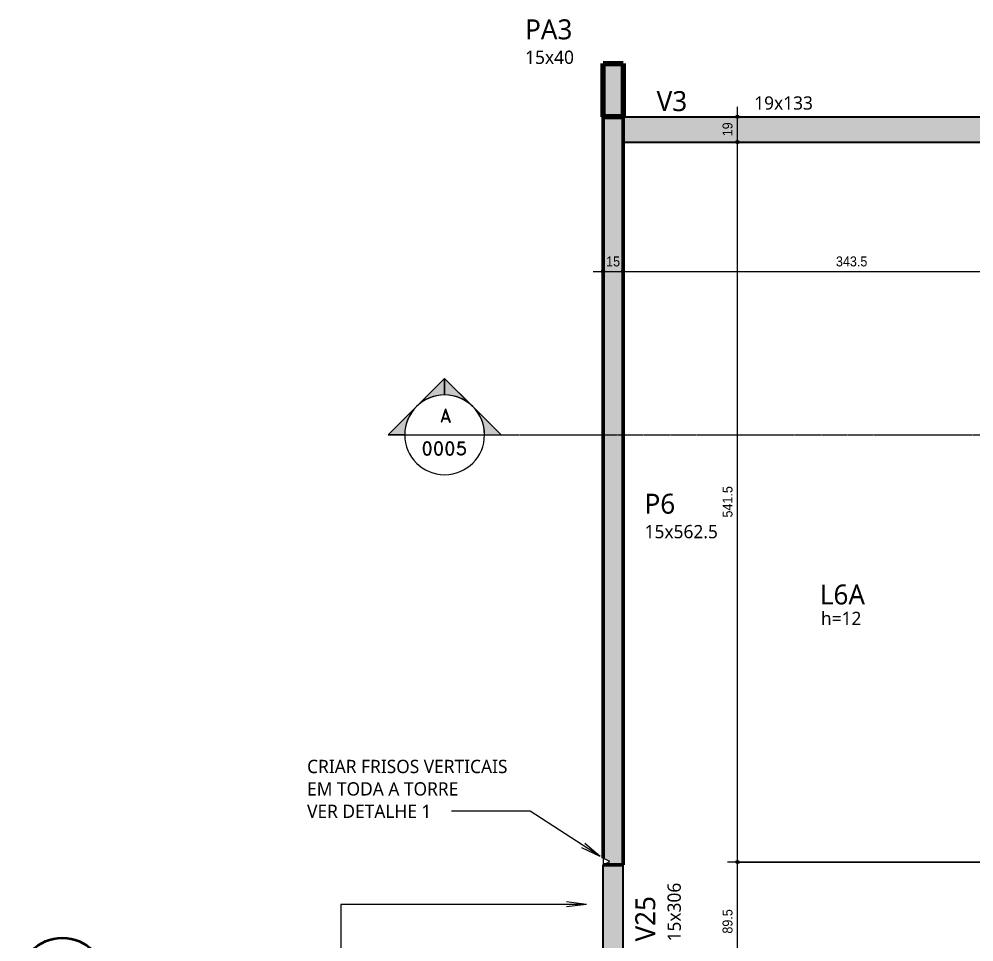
# Model space of a CAD drawing. Header units: centimetres. Extents: x -2198 to 42786, y -3196 to 88064.
# Drawn here: x -2198 to -1480, y -87 to 607 of the extents above; entities that cross this region are included whole.
import ezdxf

# ---------------------------------------------------------------- set-up
doc = ezdxf.new("R2010")
doc.units = ezdxf.units.CM
doc.linetypes.add('Centro de 6 mm', pattern=[1.32, 0.6, -0.24, 0.24, -0.24])
for name, color, linetype, lineweight in [('A-ANNO-DIMS', 7, 'Continuous', 9), ('A-ANNO-DIMS-50', 7, 'Continuous', 9), ('A-FLOR', 7, 'Continuous', 25), ('A-FLOR-IDEN', 7, 'Continuous', 9), ('G-ANNO-SYMB', 7, 'Continuous', 9), ('G-ANNO-TEXT', 7, 'Continuous', 9), ('S-BEAM', 7, 'Continuous', 25), ('S-BEAM-IDEN', 7, 'Continuous', 9), ('S-COLS', 7, 'Continuous', 25), ('S-COLS-IDEN', 7, 'Continuous', 9), ('S-GRID-IDEN', 7, 'Continuous', 9)]:
    doc.layers.add(name, color=color, linetype=linetype, lineweight=lineweight)
doc.layers.add('A-DETL', color=7, linetype='Continuous', lineweight=18, true_color=0x00a600)
doc.styles.add('Arial_2', font='arial.ttf', dxfattribs={"width": 0.9, "height": 7.5})
doc.styles.add('Gadugi', font='gadugi.ttf', dxfattribs={"height": 15})
doc.styles.add('Gadugi_1', font='gadugi.ttf', dxfattribs={"height": 10})
doc.styles.add('RomanD', font='romand__.ttf', dxfattribs={"height": 10})
doc.dimstyles.new('PED_1_5mm_ESQ', dxfattribs={"dimscale": 30.48, "dimtxt": 7.651945, "dimasz": 0.328084, "dimexe": 0.246063, "dimexo": 0.246063, "dimgap": 0.049213, "dimtad": 1, "dimdec": 1, "dimrnd": 0.5, "dimdsep": 46, "dimtxsty": 'Arial_2', "dimblk1": 'DOTSMALL', "dimblk2": 'DOTSMALL', "dimsah": 1, "dimcen": 0.09, "dimdle": 0.246063, "dimazin": 0, "dimtfac": 1, "dimtdec": 4, "dimtix": 1, "dimtmove": 0, "dimatfit": 3, "dimfxl": 1, "dimtvp": 1, "dimtolj": 1, "dimtzin": 0, "dimarcsym": 2})

# ---------------------------------------------------------------- blocks, each defined once
blk = doc.blocks.new('Corte - M_Cabeça do corte - Preenchida-2060824-PL E 001 - FORMA DO PAVIMENTO TIPO 1')
at = {"layer": 'G-ANNO-SYMB'}
h = blk.add_hatch(color=256, dxfattribs=at)
edge = h.paths.add_edge_path(flags=0)
edge.add_line((-0.6, 0.849), (-0.6, 0.6))
edge.add_arc((-0.6, 0), 0.6, 90, 135)
edge.add_line((-1.024, 0.424), (-0.6, 0.849))
h = blk.add_hatch(color=256, dxfattribs=at)
edge = h.paths.add_edge_path(flags=0)
edge.add_line((-0.6, 0.849), (-0.176, 0.424))
edge.add_arc((-0.6, 0), 0.6, 45, 90)
edge.add_line((-0.6, 0.6), (-0.6, 0.849))
h = blk.add_hatch(color=256, dxfattribs=at)
edge = h.paths.add_edge_path(flags=0)
edge.add_line((-1.449, 0), (-1.024, 0.424))
edge.add_arc((-0.6, 0), 0.6, 135, 180)
edge.add_line((-1.2, 0), (-1.449, 0))
h = blk.add_hatch(color=256, dxfattribs=at)
edge = h.paths.add_edge_path(flags=0)
edge.add_line((0.249, 0), (0, 0))
edge.add_arc((-0.6, 0), 0.6, 360, 405)
edge.add_line((-0.176, 0.424), (0.249, 0))
for p, q in [((-0.6, 0.849), (-1.449, 0)), ((-0.6, 0.849), (-1.024, 0.424)), ((-0.6, 0.849), (0.249, 0)), ((-0.6, 0.6), (-0.6, 0.849)), ((-0.6, 0.849), (-0.6, 0.6)), ((-0.176, 0.424), (-0.6, 0.849)), ((-1.024, 0.424), (-1.449, 0)), ((0.249, 0), (-0.176, 0.424)), ((-1.449, 0), (-1.2, 0)), ((0, 0), (0.249, 0)), ((-1.2, 0), (-1.449, 0)), ((0, 0), (0.249, 0))]:
    blk.add_line(p, q, dxfattribs=at)
for start, end in [(360, 180), (90, 135), (45, 90), (135, 180), (360, 45), (180, 360)]:
    blk.add_arc((-0.6, 0), 0.6, start, end, dxfattribs=at)
blk = doc.blocks.new('Eixo - X1-2173051-PL E 001 - FORMA DO PAVIMENTO TIPO 1')
at = {"layer": 'S-GRID-IDEN', "color": 152, "lineweight": 35, "true_color": 0x0070c0}
blk.add_circle((0, 0), 0.65, dxfattribs=at)
blk = doc.blocks.new('DIMBLOCK2-PL E 001 - FORMA DO PAVIMENTO TIPO 1')
at = {"layer": 'A-ANNO-DIMS-50'}
h = blk.add_hatch(color=256, dxfattribs=at)
edge = h.paths.add_edge_path(flags=0)
edge.add_arc((-1758.86, 417.26), 1.25, 0, 360)
h = blk.add_hatch(color=256, dxfattribs=at)
edge = h.paths.add_edge_path(flags=0)
edge.add_arc((-1743.86, 417.26), 1.25, 0, 360)
for p, q in [((-1758.86, 411.53), (-1758.86, 424.76)), ((-1743.86, 411.53), (-1743.86, 424.76)), ((-1766.36, 417.26), (-1743.86, 417.26)), ((-1758.86, 417.26), (-1758.86, 411.53)), ((-1743.86, 417.26), (-1743.86, 411.53))]:
    blk.add_line(p, q, dxfattribs=at)
for centre in [(-1758.86, 417.26), (-1743.86, 417.26)]:
    blk.add_circle(centre, 1.25, dxfattribs=at)
at = {"layer": 'A-ANNO-DIMS-50', "color": 0, "insert": (-1756.54, 428.5), "char_height": 7.5, "width": 12.4315, "attachment_point": 1, "line_spacing_factor": 0.941778, "style": 'Arial_2'}
blk.add_mtext('15', dxfattribs=at)
blk = doc.blocks.new('_DotSmall')
at = {"color": 0, "linetype": 'ByBlock', "const_width": 0.5}
blk.add_lwpolyline([(-0.0625, 0, 1), (0.0625, 0, 1)], format="xyb", close=True, dxfattribs=at)
blk = doc.blocks.new('DIMBLOCK3-PL E 001 - FORMA DO PAVIMENTO TIPO 1')
at = {"layer": 'A-ANNO-DIMS-50'}
h = blk.add_hatch(color=256, dxfattribs=at)
edge = h.paths.add_edge_path(flags=0)
edge.add_arc((-1743.86, 417.26), 1.25, 0, 360)
h = blk.add_hatch(color=256, dxfattribs=at)
edge = h.paths.add_edge_path(flags=0)
edge.add_arc((-1400.36, 417.26), 1.25, 0, 360)
for p, q in [((-1743.86, 411.53), (-1743.86, 424.76)), ((-1400.36, 411.53), (-1400.36, 424.76)), ((-1743.86, 417.26), (-1400.36, 417.26)), ((-1743.86, 417.26), (-1743.86, 411.53)), ((-1400.36, 417.26), (-1400.36, 411.53))]:
    blk.add_line(p, q, dxfattribs=at)
for centre in [(-1743.86, 417.26), (-1400.36, 417.26)]:
    blk.add_circle(centre, 1.25, dxfattribs=at)
at = {"layer": 'A-ANNO-DIMS-50', "color": 0, "insert": (-1583.77, 428.5), "char_height": 7.5, "width": 27.9708, "attachment_point": 1, "line_spacing_factor": 0.941778, "style": 'Arial_2'}
blk.add_mtext('343.5', dxfattribs=at)
blk = doc.blocks.new('DIMBLOCK26-PL E 001 - FORMA DO PAVIMENTO TIPO 1')
at = {"layer": 'A-ANNO-DIMS-50'}
h = blk.add_hatch(color=256, dxfattribs=at)
edge = h.paths.add_edge_path(flags=0)
edge.add_arc((-1657.81, -26.88), 1.25, 0, 360)
h = blk.add_hatch(color=256, dxfattribs=at)
edge = h.paths.add_edge_path(flags=0)
edge.add_arc((-1657.81, -116.45), 1.25, 0, 360)
for p, q in [((-1407.86, -26.88), (-1665.31, -26.88)), ((-1657.81, -116.45), (-1657.81, -26.88)), ((-1657.81, -26.88), (-1407.86, -26.88)), ((-1652.08, -116.45), (-1665.31, -116.45)), ((-1657.81, -116.45), (-1652.08, -116.45))]:
    blk.add_line(p, q, dxfattribs=at)
for centre in [(-1657.81, -26.88), (-1657.81, -116.45)]:
    blk.add_circle(centre, 1.25, dxfattribs=at)
at = {"layer": 'A-ANNO-DIMS-50', "color": 0, "insert": (-1669.05, -80.73), "char_height": 7.5, "width": 21.7551, "attachment_point": 1, "rotation": 90, "line_spacing_factor": 0.941778, "style": 'Arial_2'}
blk.add_mtext('89.5', dxfattribs=at)
blk = doc.blocks.new('DIMBLOCK27-PL E 001 - FORMA DO PAVIMENTO TIPO 1')
at = {"layer": 'A-ANNO-DIMS-50'}
h = blk.add_hatch(color=256, dxfattribs=at)
edge = h.paths.add_edge_path(flags=0)
edge.add_arc((-1657.81, 514.55), 1.25, 0, 360)
h = blk.add_hatch(color=256, dxfattribs=at)
edge = h.paths.add_edge_path(flags=0)
edge.add_arc((-1657.81, -26.88), 1.25, 0, 360)
for p, q in [((-1652.08, 514.55), (-1665.31, 514.55)), ((-1657.81, -26.88), (-1657.81, 514.55)), ((-1657.81, 514.55), (-1652.08, 514.55)), ((-1407.86, -26.88), (-1665.31, -26.88)), ((-1657.81, -26.88), (-1407.86, -26.88))]:
    blk.add_line(p, q, dxfattribs=at)
for centre in [(-1657.81, 514.55), (-1657.81, -26.88)]:
    blk.add_circle(centre, 1.25, dxfattribs=at)
at = {"layer": 'A-ANNO-DIMS-50', "color": 0, "insert": (-1669.05, 232.18), "char_height": 7.5, "width": 27.9708, "attachment_point": 1, "rotation": 90, "line_spacing_factor": 0.941778, "style": 'Arial_2'}
blk.add_mtext('541.5', dxfattribs=at)
blk = doc.blocks.new('DIMBLOCK28-PL E 001 - FORMA DO PAVIMENTO TIPO 1')
at = {"layer": 'A-ANNO-DIMS-50'}
h = blk.add_hatch(color=256, dxfattribs=at)
edge = h.paths.add_edge_path(flags=0)
edge.add_arc((-1657.81, 533.55), 1.25, 0, 360)
h = blk.add_hatch(color=256, dxfattribs=at)
edge = h.paths.add_edge_path(flags=0)
edge.add_arc((-1657.81, 514.55), 1.25, 0, 360)
for p, q in [((-1657.81, 514.55), (-1657.81, 541.05)), ((-1652.08, 533.55), (-1665.31, 533.55)), ((-1657.81, 533.55), (-1652.08, 533.55)), ((-1652.08, 514.55), (-1665.31, 514.55)), ((-1657.81, 514.55), (-1652.08, 514.55))]:
    blk.add_line(p, q, dxfattribs=at)
for centre in [(-1657.81, 533.55), (-1657.81, 514.55)]:
    blk.add_circle(centre, 1.25, dxfattribs=at)
at = {"layer": 'A-ANNO-DIMS-50', "color": 0, "insert": (-1669.05, 518.87), "char_height": 7.5, "width": 12.4315, "attachment_point": 1, "rotation": 90, "line_spacing_factor": 0.941778, "style": 'Arial_2'}
blk.add_mtext('19', dxfattribs=at)

msp = doc.modelspace()

# ---------------------------------------------------------------- hatches: boundary and pattern name
at = {"layer": 'S-BEAM', "true_color": 0xccffcc}
msp.add_hatch(color=254, dxfattribs=at).paths.add_polyline_path([(-1616.87, 514.55), (-1436.11, 514.55), (-1436.11, 533.55), (-1743.86, 533.55), (-1743.86, 514.55)], flags=0)
at = {"layer": 'S-BEAM', "true_color": 0xe6b8b7}
msp.add_hatch(color=9, dxfattribs=at).paths.add_polyline_path([(-1753.86, -94.95), (-1743.86, -94.95), (-1743.86, -28.98), (-1758.86, -28.98), (-1758.86, -94.95)], flags=0)
at = {"layer": 'S-COLS', "true_color": 0x808080}
for points in [[(-1743.86, 533.55), (-1743.86, 573.55), (-1758.86, 573.55), (-1758.86, 533.55)], [(-1743.86, -28.98), (-1743.86, 533.55), (-1758.86, 533.55), (-1758.86, -23.98), (-1753.86, -26.48), (-1758.86, -28.98), (-1753.86, -28.98)]]:
    msp.add_hatch(color=8, dxfattribs=at).paths.add_polyline_path(points, flags=0)

# ---------------------------------------------------------------- linework, layer by layer
at = {"layer": 'A-DETL', "color": 7}
for p, q in [((-1758.86, -23.98), (-1758.86, -28.98)), ((-1753.86, -26.48), (-1758.86, -23.98)), ((-1758.86, -28.98), (-1753.86, -26.48))]:
    msp.add_line(p, q, dxfattribs=at)
at = {"layer": 'A-FLOR'}
msp.add_line((-1743.86, -94.95), (-1743.86, -28.98), dxfattribs=at)
at = {"layer": 'G-ANNO-SYMB'}
msp.add_line((-1907.96, 294.37), (-1847.96, 294.37), dxfattribs=at)
at = {"layer": 'G-ANNO-SYMB', "linetype": 'Centro de 6 mm'}
msp.add_line((-1847.96, 294.37), (1441.7, 294.37), dxfattribs=at)
at = {"layer": 'G-ANNO-TEXT', "color": 1, "true_color": 0xff0000}
for p, q in [((-1813.61, 11.23), (-1872.8, 11.23)), ((-1761.09, -22.64), (-1813.61, 11.23)), ((-1761.09, -22.64), (-1772.62, -12.85)), ((-1761.09, -22.64), (-1774.77, -16.17))]:
    msp.add_line(p, q, dxfattribs=at)
at = {"layer": 'G-ANNO-TEXT'}
for p, q in [((-1771.23, -58.73), (-1786.23, -56.75)), ((-1956.05, -58.73), (-1956.05, -137.22)), ((-1771.23, -58.73), (-1956.05, -58.73)), ((-1771.23, -58.73), (-1786.23, -60.7))]:
    msp.add_line(p, q, dxfattribs=at)
at = {"layer": 'S-BEAM'}
for p, q in [((-1743.86, 533.55), (-1436.11, 533.55)), ((-1743.86, 514.55), (-1436.11, 514.55)), ((-1758.86, -94.95), (-1758.86, -28.98))]:
    msp.add_line(p, q, dxfattribs=at)
at = {"layer": 'S-COLS', "color": 190, "lineweight": 70, "true_color": 0x8000ff}
for p, q in [((-1758.86, 533.55), (-1758.86, 573.55)), ((-1758.86, 573.55), (-1743.86, 573.55)), ((-1743.86, 573.55), (-1743.86, 533.55)), ((-1743.86, 533.55), (-1758.86, 533.55))]:
    msp.add_line(p, q, dxfattribs=at)
at = {"layer": 'S-COLS', "lineweight": 50}
for p, q in [((-1758.86, -23.98), (-1758.86, 533.55)), ((-1758.86, 533.55), (-1743.86, 533.55)), ((-1743.86, 533.55), (-1743.86, -28.98)), ((-1743.86, -28.98), (-1758.86, -28.98))]:
    msp.add_line(p, q, dxfattribs=at)

# ---------------------------------------------------------------- block references
at = {"layer": 'G-ANNO-SYMB', "xscale": 49.99999999999998, "yscale": 49.99999999999998, "zscale": 49.99999999999998}
msp.add_blockref('Corte - M_Cabeça do corte - Preenchida-2060824-PL E 001 - FORMA DO PAVIMENTO TIPO 1', (-1847.96, 294.37), dxfattribs=at)
at = {"layer": 'S-GRID-IDEN', "color": 152, "true_color": 0x0070c0, "xscale": 49.99999999999998, "yscale": 49.99999999999998, "zscale": 49.99999999999998, "rotation": 89.99999999999982}
msp.add_blockref('Eixo - X1-2173051-PL E 001 - FORMA DO PAVIMENTO TIPO 1', (-2165.38, -116.45), dxfattribs=at)

# ---------------------------------------------------------------- texts
at = {"layer": 'A-FLOR-IDEN', "attachment_point": 1}
for s, insert, char_height, width, style in [('L6A', (-1595.82, 181.77), 15, 42.4894, 'Gadugi'), ('h=12', (-1595.04, 161.29), 10, 39.6835, 'Gadugi_1')]:
    msp.add_mtext(s, dxfattribs=dict(at, insert=insert, char_height=char_height, width=width, style=style))
at = {"layer": 'G-ANNO-SYMB', "char_height": 10, "attachment_point": 1, "style": 'RomanD'}
for s, insert, width in [('A', (-1881.53, 313.99), 11.2236), ('0005', (-1895.43, 289.04), 44.8945)]:
    msp.add_mtext(s, dxfattribs=dict(at, insert=insert, width=width))
at = {"layer": 'G-ANNO-TEXT', "color": 1, "true_color": 0xff0000, "char_height": 10, "attachment_point": 1, "style": 'Gadugi_1'}
for s, insert, width in [('CRIAR FRISOS VERTICAIS', (-1981.36, 49.96), 190.8016), ('EM TODA A TORRE', (-1981.36, 33.1), 147.1097), ('VER DETALHE 1', (-1981.36, 16.23), 119.4514)]:
    msp.add_mtext(s, dxfattribs=dict(at, insert=insert, width=width))
at = {"layer": 'S-BEAM-IDEN', "attachment_point": 1}
for s, insert, char_height, width, style in [('V3', (-1718.53, 552.82), 15, 30.0633, 'Gadugi'), ('19x133', (-1645.23, 548.89), 10, 54.1139, 'Gadugi_1')]:
    msp.add_mtext(s, dxfattribs=dict(at, insert=insert, char_height=char_height, width=width, style=style))
at = {"layer": 'S-BEAM-IDEN', "attachment_point": 1, "rotation": 90}
for s, insert, char_height, width, style in [('15x306', (-1710.4, -86.61), 10, 54.1139, 'Gadugi_1'), ('V25', (-1734.62, -86.61), 15, 44.0928, 'Gadugi')]:
    msp.add_mtext(s, dxfattribs=dict(at, insert=insert, char_height=char_height, width=width, style=style))
at = {"layer": 'S-COLS-IDEN', "attachment_point": 1}
for s, insert, char_height, width, style in [('PA3', (-1817.43, 606.78), 15, 44.8945, 'Gadugi'), ('15x40', (-1817.43, 583.29), 10, 44.8945, 'Gadugi_1'), ('P6', (-1727.62, 250.05), 15, 28.4599, 'Gadugi'), ('15x562.5', (-1727.62, 226.56), 10, 66.9409, 'Gadugi_1')]:
    msp.add_mtext(s, dxfattribs=dict(at, insert=insert, char_height=char_height, width=width, style=style))

# ---------------------------------------------------------------- dimensions: what is measured, and where the dimension line sits
at = {"layer": 'A-ANNO-DIMS'}
for base, p1, p2, override, picture, middle in [((-1657.81, 533.55), (-1659.58, 514.55), (-1659.58, 533.55), {"dimpost": '<>', "dimfxl": 19}, 'DIMBLOCK28-PL E 001 - FORMA DO PAVIMENTO TIPO 1', (-1663.14, 524.05)), ((-1657.81, 514.55), (-1400.36, -26.88), (-1659.58, 514.55), {"dimpost": '<>', "dimfxl": 600.283873}, 'DIMBLOCK27-PL E 001 - FORMA DO PAVIMENTO TIPO 1', (-1663.14, 243.83)), ((-1657.81, -26.88), (-1659.58, -116.45), (-1400.36, -26.88), {"dimpost": '<>', "dimfxl": 274.254179}, 'DIMBLOCK26-PL E 001 - FORMA DO PAVIMENTO TIPO 1', (-1663.14, -71.67))]:
    dim = msp.add_linear_dim(base=base, p1=p1, p2=p2, angle=90, dimstyle='PED_1_5mm_ESQ', override=override, dxfattribs=at)
    dim.commit()
    dim.dimension.update_dxf_attribs({"geometry": picture, "text_midpoint": middle})
for base, p1, p2, override, picture, middle in [((-1743.86, 417.26), (-1758.86, 419.03), (-1743.86, 419.03), {"dimpost": '<>', "dimfxl": 15}, 'DIMBLOCK2-PL E 001 - FORMA DO PAVIMENTO TIPO 1', (-1751.36, 422.59)), ((-1400.36, 417.26), (-1743.86, 419.03), (-1400.36, 419.03), {"dimpost": '<>', "dimfxl": 343.495472}, 'DIMBLOCK3-PL E 001 - FORMA DO PAVIMENTO TIPO 1', (-1572.11, 422.6))]:
    dim = msp.add_linear_dim(base=base, p1=p1, p2=p2, dimstyle='PED_1_5mm_ESQ', override=override, dxfattribs=at)
    dim.commit()
    dim.dimension.update_dxf_attribs({"geometry": picture, "text_midpoint": middle})

doc.saveas('drawing.dxf')
